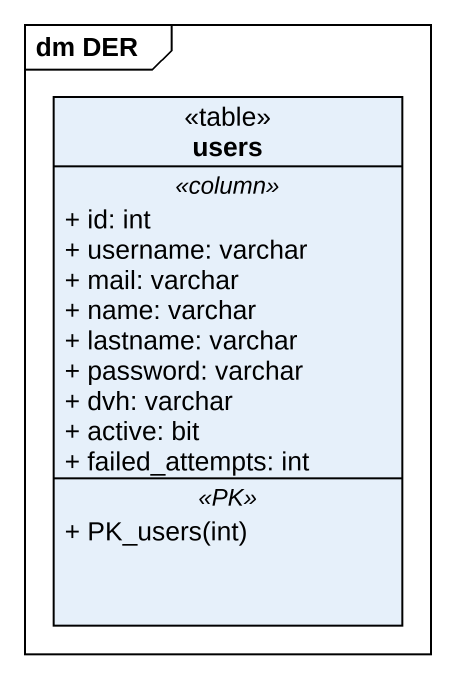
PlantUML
@startuml
mainframe dm DER
hide circle
hide empty members
skinparam classAttributeIconSize 0
class users <<table>> {
  .. <<column>> ..
  + id: int
  + username: varchar
  + mail: varchar
  + name: varchar
  + lastname: varchar
  + password: varchar
  + dvh: varchar
  + active: bit
  + failed_attempts: int
  .. <<PK>> ..
  + PK_users(int)
}
@enduml
